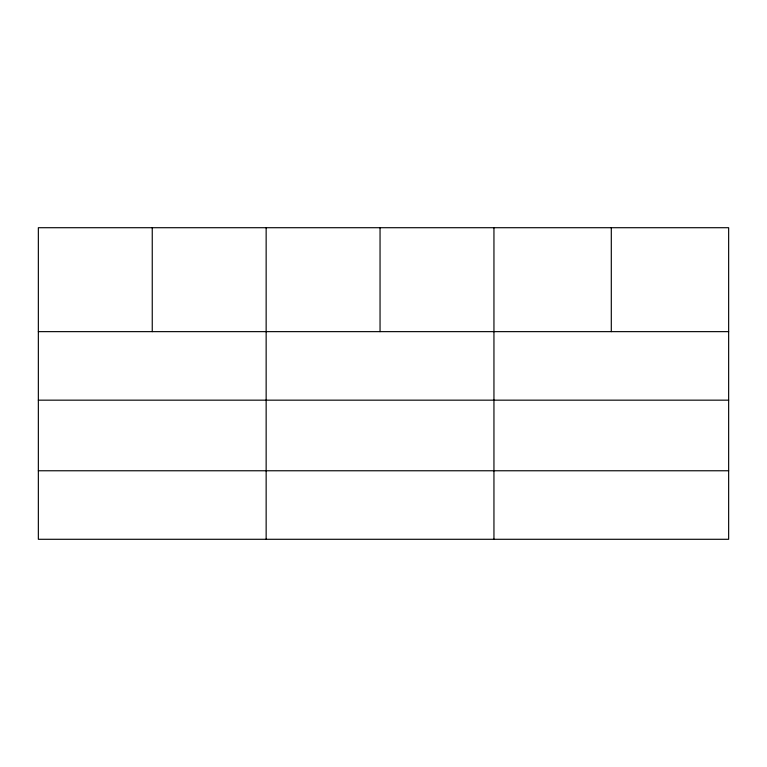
<?xml version="1.0" encoding="UTF-8"?>
<svg xmlns="http://www.w3.org/2000/svg" width="767" height="767" viewBox="0 0 767 767"><rect width="100%" height="100%" fill="white"/><g stroke="black" fill="none" stroke-linecap="round" stroke-linejoin="round"><path stroke-width="1.15" d="M728.65 400.163L728.65 227.713L38.35 227.713L38.35 539.287L728.65 539.287L728.65 400.163L38.35 400.163M38.35 331.641L728.65 331.641M38.35 470.765L728.65 470.765M611.299 227.713L611.299 331.641M493.948 227.713L493.948 539.287M380.048 227.713L380.048 331.641M266.149 227.713L266.149 539.287M152.25 227.713L152.25 331.641"/></g></svg>
